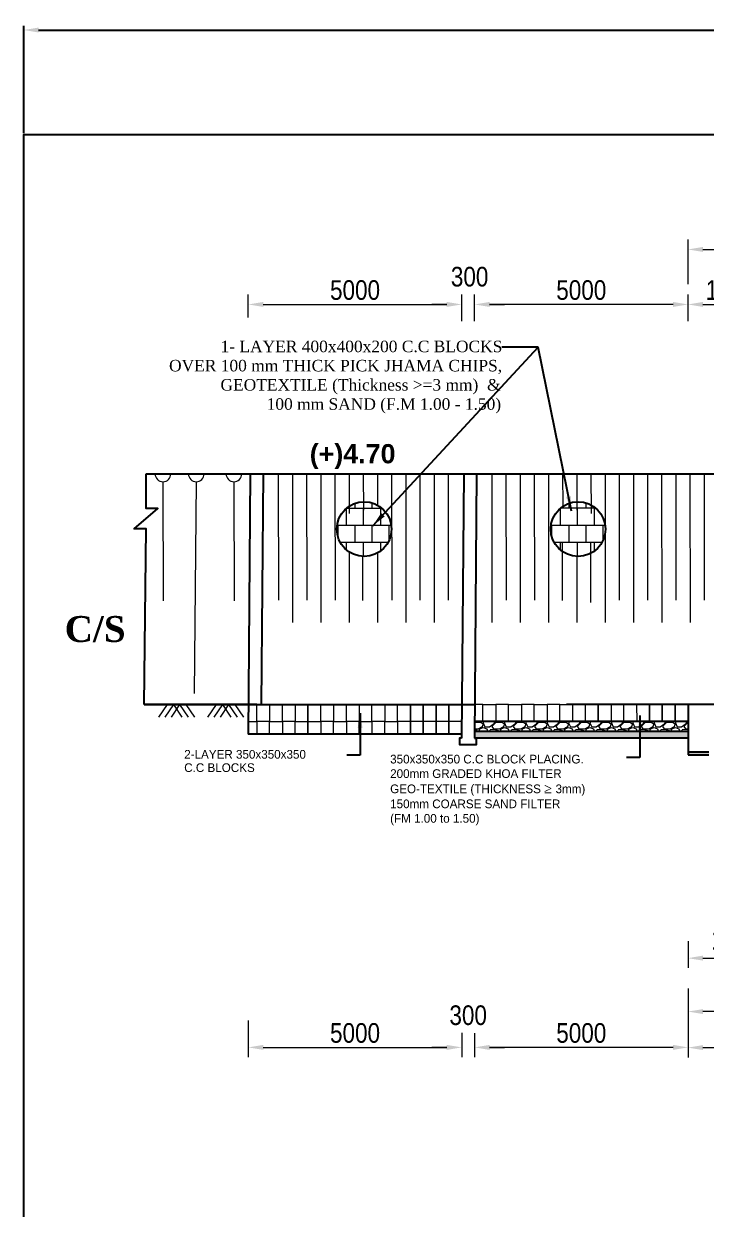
# Model space of a CAD drawing. Extents: x -358915 to 1258323, y -1667244 to -305611.
# Drawn here: x 258182 to 274172, y -1461173 to -1433391 of the extents above; entities that cross this region are included whole.
import ezdxf

# ---------------------------------------------------------------- set-up
doc = ezdxf.new("R2010")
doc.units = 0
doc.header["$LTSCALE"] = 300
doc.header["$MEASUREMENT"] = 0
doc.layers.get('DEFPOINTS').update_dxf_attribs({"linetype": 'CONTINUOUS'})
for name, color, linetype in [('BLOCK', 6, 'CONTINUOUS'), ('LINE', 7, 'CONTINUOUS'), ('TEXT', 10, 'CONTINUOUS')]:
    doc.layers.add(name, color=color, linetype=linetype)
for name, color, linetype, lineweight in [('Dim', 7, 'CONTINUOUS', 9), ('Dimension', 8, 'CONTINUOUS', 18), ('HATCH', 252, 'CONTINUOUS', 5), ('line2', 3, 'CONTINUOUS', 30)]:
    doc.layers.add(name, color=color, linetype=linetype, lineweight=lineweight)
doc.styles.add('1-2', font='arial.ttf')
doc.styles.add('Arial', font='arial.ttf')
doc.styles.add('DIM', font='isocp3.shx')
doc.styles.add('dimText', font='ARIALN.TTF')
doc.styles.add('text', font='ARIALN.TTF', dxfattribs={"height": 1.6})
doc.dimstyles.new('3', dxfattribs={"dimtxt": 225, "dimasz": 350, "dimexe": 100, "dimexo": 25, "dimgap": 9, "dimtad": 0, "dimdec": 0, "dimzin": 0, "dimdsep": 46, "dimtxsty": 'Standard', "dimcen": 0, "dimclrd": 5, "dimclre": 6, "dimclrt": 256, "dimadec": 0, "dimazin": 0, "dimtfac": 1, "dimtdec": 0, "dimtofl": 0, "dimtmove": 2, "dimatfit": 3, "dimfxl": 1, "dimtolj": 1, "dimtzin": 0, "dimarcsym": 0})
doc.dimstyles.new('dim_150', dxfattribs={"dimtxt": 300, "dimasz": 300, "dimexe": 300, "dimexo": 100, "dimgap": 100, "dimtad": 1, "dimdec": 0, "dimzin": 0, "dimdsep": 46, "dimtxsty": 'DIM', "dimcen": 150, "dimclrd": 5, "dimclre": 5, "dimclrt": 7, "dimadec": 0, "dimazin": 0, "dimtfac": 1, "dimtdec": 0, "dimtmove": 0, "dimatfit": 3, "dimfxl": 20, "dimtolj": 1, "dimtzin": 0, "dimarcsym": 0})
doc.dimstyles.new('dim_230', dxfattribs={"dimtxt": 460, "dimasz": 460, "dimexe": 230, "dimexo": 100, "dimgap": 100, "dimtad": 1, "dimdec": 0, "dimzin": 0, "dimdsep": 46, "dimtxsty": 'dimText', "dimcen": 0.09, "dimclrd": 256, "dimclre": 256, "dimclrt": 7, "dimadec": 0, "dimazin": 0, "dimtfac": 1, "dimtdec": 0, "dimtofl": 0, "dimtmove": 0, "dimatfit": 3, "dimfxl": 1, "dimtolj": 1, "dimtzin": 0, "dimlwd": -1, "dimlwe": -1, "dimarcsym": 0})

# ---------------------------------------------------------------- blocks, each defined once
blk = doc.blocks.new('*D233')
at = {"layer": 'DEFPOINTS', "color": 0, "ltscale": 500, "transparency": 16777216}
for p in [(268444, -1456938), (268744, -1456946), (268744, -1457379)]:
    blk.add_point(p, dxfattribs=at)
at = {"layer": 'Dim', "ltscale": 500, "transparency": 16777216}
for p, q in [((268444, -1457038), (268444, -1457609)), ((268744, -1457046), (268744, -1457609)), ((268094, -1457379), (267744, -1457379)), ((269094, -1457379), (269444, -1457379))]:
    blk.add_line(p, q, dxfattribs=at)
for points in [[(268094, -1457321), (268094, -1457438), (268444, -1457379)], [(269094, -1457321), (269094, -1457438), (268744, -1457379)]]:
    blk.add_solid(points, dxfattribs=at)
at = {"layer": 'Dim', "color": 7, "ltscale": 500, "transparency": 16777216, "insert": (268594, -1456628), "char_height": 460, "attachment_point": 5, "style": 'dimText'}
blk.add_mtext('\\A1;300', dxfattribs=at)
blk = doc.blocks.new('*D234')
at = {"layer": 'DEFPOINTS', "color": 0, "ltscale": 500, "transparency": 16777216}
for p in [(273744, -1456650), (268744, -1456983), (268744, -1457379)]:
    blk.add_point(p, dxfattribs=at)
at = {"layer": 'Dim', "ltscale": 500, "transparency": 16777216}
for p, q in [((273744, -1456750), (273744, -1457609)), ((268744, -1457083), (268744, -1457609)), ((273394, -1457379), (269094, -1457379))]:
    blk.add_line(p, q, dxfattribs=at)
for points in [[(269094, -1457321), (269094, -1457437), (268744, -1457379)], [(273394, -1457321), (273394, -1457437), (273744, -1457379)]]:
    blk.add_solid(points, dxfattribs=at)
at = {"layer": 'Dim', "color": 7, "ltscale": 500, "transparency": 16777216, "insert": (271244, -1457044), "char_height": 460, "attachment_point": 5, "style": 'dimText'}
blk.add_mtext('\\A1;5000', dxfattribs=at)
blk = doc.blocks.new('*D235')
at = {"layer": 'DEFPOINTS', "color": 0, "ltscale": 500, "transparency": 16777216}
for p in [(263444, -1456650), (268444, -1456983), (268444, -1457379)]:
    blk.add_point(p, dxfattribs=at)
at = {"layer": 'Dim', "ltscale": 500, "transparency": 16777216}
for p, q in [((263444, -1456750), (263444, -1457609)), ((268444, -1457083), (268444, -1457609)), ((263794, -1457379), (268094, -1457379))]:
    blk.add_line(p, q, dxfattribs=at)
for points in [[(263794, -1457321), (263794, -1457437), (263444, -1457379)], [(268094, -1457321), (268094, -1457437), (268444, -1457379)]]:
    blk.add_solid(points, dxfattribs=at)
at = {"layer": 'Dim', "color": 7, "ltscale": 500, "transparency": 16777216, "insert": (265944, -1457044), "char_height": 460, "attachment_point": 5, "style": 'dimText'}
blk.add_mtext('\\A1;5000', dxfattribs=at)
blk = doc.blocks.new('*D247')
at = {"layer": 'DEFPOINTS', "color": 0, "ltscale": 500, "transparency": 16777216}
for p in [(268444, -1439970), (263444, -1440374), (268444, -1440374)]:
    blk.add_point(p, dxfattribs=at)
at = {"layer": 'Dim', "ltscale": 500, "transparency": 16777216}
for p, q in [((263444, -1440274), (263444, -1439740)), ((268444, -1440274), (268444, -1439740)), ((263794, -1439970), (268094, -1439970))]:
    blk.add_line(p, q, dxfattribs=at)
for points in [[(263794, -1439911), (263794, -1440028), (263444, -1439970)], [(268094, -1439911), (268094, -1440028), (268444, -1439970)]]:
    blk.add_solid(points, dxfattribs=at)
at = {"layer": 'Dim', "color": 7, "ltscale": 500, "transparency": 16777216, "insert": (265944, -1439635), "char_height": 460, "attachment_point": 5, "style": 'dimText'}
blk.add_mtext('\\A1;5000', dxfattribs=at)
blk = doc.blocks.new('*D248')
at = {"layer": 'DEFPOINTS', "color": 0, "ltscale": 500, "transparency": 16777216}
for p in [(268744, -1439970), (268444, -1440461), (268744, -1440461)]:
    blk.add_point(p, dxfattribs=at)
at = {"layer": 'Dim', "ltscale": 500, "transparency": 16777216}
for p, q in [((268444, -1440361), (268444, -1439740)), ((268744, -1440361), (268744, -1439740)), ((268094, -1439970), (267744, -1439970)), ((269094, -1439970), (269444, -1439970))]:
    blk.add_line(p, q, dxfattribs=at)
for points in [[(268094, -1439911), (268094, -1440028), (268444, -1439970)], [(269094, -1439911), (269094, -1440028), (268744, -1439970)]]:
    blk.add_solid(points, dxfattribs=at)
at = {"layer": 'Dim', "color": 7, "ltscale": 500, "transparency": 16777216, "insert": (268628, -1439322), "char_height": 460, "attachment_point": 5, "style": 'dimText'}
blk.add_mtext('\\A1;300', dxfattribs=at)
blk = doc.blocks.new('*D249')
at = {"layer": 'DEFPOINTS', "color": 0, "ltscale": 500, "transparency": 16777216}
for p in [(268744, -1439970), (268744, -1440461), (273744, -1440461)]:
    blk.add_point(p, dxfattribs=at)
at = {"layer": 'Dim', "ltscale": 500, "transparency": 16777216}
for p, q in [((268744, -1440361), (268744, -1439740)), ((273744, -1440361), (273744, -1439740)), ((273394, -1439970), (269094, -1439970))]:
    blk.add_line(p, q, dxfattribs=at)
for points in [[(269094, -1439911), (269094, -1440028), (268744, -1439970)], [(273394, -1439911), (273394, -1440028), (273744, -1439970)]]:
    blk.add_solid(points, dxfattribs=at)
at = {"layer": 'Dim', "color": 7, "ltscale": 500, "transparency": 16777216, "insert": (271244, -1439635), "char_height": 460, "attachment_point": 5, "style": 'dimText'}
blk.add_mtext('\\A1;5000', dxfattribs=at)
blk = doc.blocks.new('*D250')
at = {"layer": 'DEFPOINTS', "color": 0, "ltscale": 500, "transparency": 16777216}
for p in [(275744, -1439970), (273744, -1440461), (275744, -1440458)]:
    blk.add_point(p, dxfattribs=at)
at = {"layer": 'Dim', "ltscale": 500, "transparency": 16777216}
for p, q in [((273744, -1440361), (273744, -1439740)), ((275744, -1440358), (275744, -1439740)), ((274094, -1439970), (275394, -1439970))]:
    blk.add_line(p, q, dxfattribs=at)
for points in [[(274094, -1439911), (274094, -1440028), (273744, -1439970)], [(275394, -1439911), (275394, -1440028), (275744, -1439970)]]:
    blk.add_solid(points, dxfattribs=at)
at = {"layer": 'Dim', "color": 7, "ltscale": 500, "transparency": 16777216, "insert": (274744, -1439635), "char_height": 460, "attachment_point": 5, "style": 'dimText'}
blk.add_mtext('\\A1;1800', dxfattribs=at)
blk = doc.blocks.new('*D258')
at = {"layer": 'DEFPOINTS', "color": 0, "ltscale": 500, "transparency": 16777216}
for p in [(273744, -1454791), (275744, -1454690), (275744, -1455288)]:
    blk.add_point(p, dxfattribs=at)
at = {"layer": 'Dim', "ltscale": 500, "transparency": 16777216}
for p, q in [((273744, -1454891), (273744, -1455518)), ((275744, -1454790), (275744, -1455518)), ((274094, -1455288), (275394, -1455288))]:
    blk.add_line(p, q, dxfattribs=at)
for points in [[(274094, -1455229), (274094, -1455346), (273744, -1455288)], [(275394, -1455229), (275394, -1455346), (275744, -1455288)]]:
    blk.add_solid(points, dxfattribs=at)
at = {"layer": 'Dim', "color": 7, "ltscale": 500, "transparency": 16777216, "insert": (274875, -1454859), "char_height": 460, "attachment_point": 5, "style": 'dimText'}
blk.add_mtext('\\A1;1800', dxfattribs=at)
blk = doc.blocks.new('*D263')
at = {"layer": 'DEFPOINTS', "color": 0, "ltscale": 500, "transparency": 16777216}
for p in [(273744, -1456819), (316134, -1456848), (316134, -1457384)]:
    blk.add_point(p, dxfattribs=at)
at = {"layer": 'Dim', "ltscale": 500, "transparency": 16777216}
for p, q in [((273744, -1456919), (273744, -1457614)), ((316134, -1456948), (316134, -1457614)), ((274094, -1457384), (315784, -1457384))]:
    blk.add_line(p, q, dxfattribs=at)
for points in [[(274094, -1457326), (274094, -1457442), (273744, -1457384)], [(315784, -1457326), (315784, -1457442), (316134, -1457384)]]:
    blk.add_solid(points, dxfattribs=at)
at = {"layer": 'Dim', "color": 7, "ltscale": 500, "transparency": 16777216, "insert": (293925, -1456985), "char_height": 460, "attachment_point": 5, "style": 'dimText'}
blk.add_mtext('\\A1;{\\fArial|b1|i0|c0|p34;41090}', dxfattribs=at)
blk = doc.blocks.new('*D273')
at = {"layer": 'DEFPOINTS', "color": 0, "ltscale": 500, "transparency": 16777216}
for p in [(316134, -1438681), (273744, -1439594), (316134, -1439594)]:
    blk.add_point(p, dxfattribs=at)
at = {"layer": 'Dim', "ltscale": 500, "transparency": 16777216}
for p, q in [((273744, -1439494), (273744, -1438451)), ((316134, -1439494), (316134, -1438451)), ((274094, -1438681), (315784, -1438681))]:
    blk.add_line(p, q, dxfattribs=at)
for points in [[(274094, -1438623), (274094, -1438739), (273744, -1438681)], [(315784, -1438623), (315784, -1438739), (316134, -1438681)]]:
    blk.add_solid(points, dxfattribs=at)
at = {"layer": 'Dim', "color": 7, "ltscale": 500, "transparency": 16777216, "insert": (294067, -1438251), "char_height": 460, "attachment_point": 5, "style": 'dimText'}
blk.add_mtext('\\A1;{\\fArial|b1|i0|c0|p34;41090}', dxfattribs=at)
blk = doc.blocks.new('*D285')
at = {"layer": 'DEFPOINTS', "color": 0, "ltscale": 500, "transparency": 16777216}
for p in [(273744, -1455900), (288944, -1455811), (273744, -1456540)]:
    blk.add_point(p, dxfattribs=at)
at = {"layer": 'Dim', "ltscale": 500, "transparency": 16777216}
for p, q in [((273744, -1456000), (273744, -1456770)), ((288944, -1455911), (288944, -1456770)), ((288594, -1456540), (274094, -1456540))]:
    blk.add_line(p, q, dxfattribs=at)
for points in [[(274094, -1456482), (274094, -1456598), (273744, -1456540)], [(288594, -1456482), (288594, -1456598), (288944, -1456540)]]:
    blk.add_solid(points, dxfattribs=at)
at = {"layer": 'Dim', "color": 7, "ltscale": 500, "transparency": 16777216, "insert": (280987, -1456205), "char_height": 460, "attachment_point": 5, "style": 'dimText'}
blk.add_mtext('\\A1;14500', dxfattribs=at)
blk = doc.blocks.new('*D1497')
at = {"layer": 'DEFPOINTS', "color": 0, "ltscale": 0.5, "transparency": 16777216}
for p in [(333297, -1433539), (258182, -1435984), (333297, -1435984)]:
    blk.add_point(p, dxfattribs=at)
at = {"layer": 'LINE', "color": 6, "lineweight": -2, "ltscale": 0.5, "transparency": 16777216}
for p, q in [((258182, -1435959), (258182, -1433439)), ((333297, -1435959), (333297, -1433439))]:
    blk.add_line(p, q, dxfattribs=at)
at = {"layer": 'LINE', "color": 5, "lineweight": -2, "ltscale": 0.5, "transparency": 16777216}
for p, q in [((258532, -1433539), (295280, -1433539)), ((332947, -1433539), (296198, -1433539))]:
    blk.add_line(p, q, dxfattribs=at)
at = {"layer": 'LINE', "color": 5, "ltscale": 0.5, "transparency": 16777216}
for points in [[(258532, -1433481), (258532, -1433597), (258182, -1433539)], [(332947, -1433481), (332947, -1433597), (333297, -1433539)]]:
    blk.add_solid(points, dxfattribs=at)
at = {"layer": 'LINE', "ltscale": 0.5, "transparency": 16777216, "insert": (295739, -1433539), "char_height": 225, "attachment_point": 5}
blk.add_mtext('\\A1;75115', dxfattribs=at)

msp = doc.modelspace()

# ---------------------------------------------------------------- hatches: boundary and pattern name
at = {"layer": 'Dim'}
h = msp.add_hatch(dxfattribs=at)
h.set_pattern_fill('AR-B88', color=8, scale=50)
h.set_pattern_definition([(0, (110745, -1467940.52), (0, 400), []), (90, (110745, -1467940.52), (-200, 400), [400, -400])])
h.paths.add_polyline_path([(266799.2, -1445233.5, 1), (265517, -1445233.5, 1)])
h = msp.add_hatch(dxfattribs=at)
h.set_pattern_fill('AR-B88', color=8, scale=50)
h.set_pattern_definition([(0, (115756.26, -1467939.7), (0, 400), []), (90, (115756.26, -1467939.71), (-200, 400), [400, -400])])
h.paths.add_polyline_path([(271810.4, -1445232.7, 1), (270528.3, -1445232.7, 1)])
h = msp.add_hatch(dxfattribs=at)
h.set_pattern_fill('AR-CONC', color=8, scale=20)
h.set_pattern_definition([(50, (-54666.78, -1593038.45), (143.452037, -12.550427), [15, -165]), (355, (-54666.78, -1593038.45), (-27.750267, 150.438427), [12, -132]), (100.451444, (-54654.83, -1593039.5), (115.70177, 137.888), [12.74804, -140.22842]), (46.1842, (-54666.78, -1592998.45), (213.44827, -33.10386), [22.5, -247.5]), (96.635635, (-54649, -1593001.21), (186.93239, 194.82372), [19.12207, -210.34275]), (351.184164, (-54666.78, -1592998.45), (186.93239, 194.82372), [18, -198]), (21, (-54646.78, -1593008.45), (119.38141, -80.523778), [15, -165]), (326, (-54646.78, -1593008.45), (48.663066, 145.03001), [12, -132]), (71.451445, (-54636.83, -1593015.16), (168.044475, 64.50623), [12.74804, -140.22842]), (37.5, (-54666.78, -1593038.454), (2.431971, 66.578771), [0, -130.4, 0, -134, 0, -132.5]), (7.5, (-54666.78, -1593038.454), (52.613907, 78.882342), [0, -76.4, 0, -127.4, 0, -50.5]), (327.5, (-54711.38, -1593038.454), (106.764487, -4.510974), [0, -50, 0, -156, 0, -207]), (317.5, (-54731.38, -1593038.45), (116.637234, 20.020996), [0, -65, 0, -103.6, 0, -147])])
h.paths.add_polyline_path([(316134.3, -1450391.3), (315644.1, -1450391), (315644.1, -1450466), (316134.3, -1450466.3)])
h.paths.add_polyline_path([(274234, -1450451.5), (273744, -1450451.5), (273744, -1450526.5), (274234, -1450526.5)])
h.paths.add_polyline_path([(297263.6, -1449190.7), (291063.8, -1449190.7), (289413.8, -1449190.5), (288566.2, -1449190.5), (286682.8, -1449818.3), (285865.4, -1450090.7), (275244, -1450090.7), (274844, -1450451.5), (274354, -1450451.5), (274354, -1450526.5), (274872.9, -1450526.5), (275272.9, -1450165.7), (285877.6, -1450165.7), (286714.1, -1449886.9), (288577.8, -1449265.5), (289413.8, -1449265.5), (291063.8, -1449265.7), (297232.6, -1449265.7), (297382.6, -1449415.7), (298413.8, -1449415.7), (299250.5, -1449415.7), (301152.9, -1450050.1), (301512, -1450165.7), (306886.3, -1450165.7), (314652.6, -1450165.9), (315012.6, -1450466.1), (315524.1, -1450466), (315524.1, -1450391), (315040, -1450391.1), (314679.8, -1450090.9), (306886.3, -1450090.7), (301512, -1450090.7), (301145, -1449968.4), (299262, -1449340.7), (298413.8, -1449340.7), (297413.6, -1449340.7)])
at = {"layer": 'Dim', "ltscale": 500}
h = msp.add_hatch(dxfattribs=at)
h.set_pattern_fill('GRAVEL', color=8, scale=500)
h.set_pattern_definition([(228.012788, (193804.755, -1501484.076), (-4000, -4500), [67.268, -6659.544]), (184.96974, (193759.755, -1501534.076), (6000, 500), [115.434, -11427.9624]), (132.510447, (193644.755, -1501544.076), (5000, -5500), [81.394, -8058.0163]), (267.27369, (193449.755, -1501669.076), (500, 10000), [105.119, -10406.779]), (292.833654, (193444.755, -1501774.076), (-2500, 6000), [103.0775, -10204.6866]), (357.27369, (193484.755, -1501869.076), (-10000, 500), [105.119, -10406.779]), (37.69424, (193589.755, -1501874.076), (-6500, -5000), [139.0145, -13762.4243]), (72.255328, (193699.755, -1501789.076), (3500, 11000), [131.244, -12993.1607]), (121.429566, (193739.755, -1501664.076), (-4000, 6500), [105.475, -10442.0366]), (175.23636, (193684.755, -1501574.076), (5500, -500), [120.416, -5900.3813]), (222.397438, (193564.755, -1501564.076), (-6000, -5500), [155.724, -15416.6875]), (138.814075, (193944.755, -1501674.076), (-3500, 3000), [53.1505, -5261.9224]), (171.469234, (193904.755, -1501639.076), (6500, -1000), [101.1185, -10010.7557]), (225, (193804.75, -1501624.08), (-6e-14, -500), [70.7105, -636.3963]), (203.19859, (193769.755, -1501564.076), (2500, 1000), [38.079, -3769.8076]), (291.80141, (193734.755, -1501579.08), (-500, 1500), [53.8515, -2638.731]), (30.96376, (193754.755, -1501629.08), (1500, 1000), [87.4645, -2828.0114]), (161.56505, (193829.75, -1501584.08), (1000, -500), [63.2455, -1517.8933]), (16.38954, (193444.755, -1501579.076), (5000, 1500), [88.6, -8771.4226]), (70.346176, (193529.755, -1501554.076), (-2000, -5500), [74.3305, -7358.7039]), (293.19859, (193829.755, -1501484.076), (-1000, 2500), [76.1575, -3731.729]), (343.61046, (193859.755, -1501554.076), (-5000, 1500), [88.6, -8771.4226]), (339.443955, (193444.755, -1501889.076), (-2500, 1000), [85.44, -4186.5619]), (294.77514, (193524.755, -1501919.076), (-2500, 5500), [71.589, -7087.3215]), (66.80141, (193834.755, -1501984.076), (1000, 2500), [76.1575, -3731.729]), (17.354025, (193864.755, -1501914.076), (-6500, -2000), [83.8155, -8297.7118]), (69.443955, (193589.755, -1501984.076), (-1000, -2500), [42.72, -4229.2819]), (101.30993, (193804.755, -1501984.08), (-500, 2000), [25.495, -2524.0148]), (165.96376, (193799.75, -1501959.08), (1500, -500), [103.0775, -1958.4753]), (186.009006, (193699.755, -1501934.076), (5000, 500), [95.525, -9456.9616]), (303.69007, (193754.75, -1501674.08), (-500, 1000), [72.111, -1730.6646]), (353.157227, (193794.755, -1501734.076), (8500, -1000), [125.897, -12463.7813]), (60.945396, (193919.755, -1501749.076), (-2000, -3500), [51.478, -5096.337]), (90, (193944.75, -1501704.1), (-500, 500), [30, -470]), (120.256437, (193689.755, -1501919.076), (2000, -3500), [69.462, -6876.76]), (48.012788, (193654.755, -1501859.076), (4000, 4500), [134.536, -6592.276]), (0, (193744.75, -1501759.1), (500, 500), [130, -370]), (325.304846, (193874.755, -1501759.076), (5000, -3500), [79.057, -7826.6372]), (254.0546, (193939.755, -1501804.076), (-500, -2000), [72.801, -3567.254]), (207.645975, (193919.755, -1501874.076), (-9500, -5000), [118.5325, -11734.737]), (175.426079, (193814.755, -1501929.076), (-6500, 500), [125.3995, -12414.5367])])
h.paths.add_polyline_path([(273744, -1449975.1), (273744, -1449740.6), (271392.1, -1449740.6), (271092.1, -1449740.6), (268741.4, -1449740.6), (268741.4, -1449975.1)])
h = msp.add_hatch(dxfattribs=at)
h.set_pattern_fill('AR-SAND', color=8, scale=60)
h.set_pattern_definition([(37.5, (193444.755, -1501984.08), (-3.7796, 115.60943), [0, -91.2, 0, -102, 0, -97.5]), (7.5, (193444.75, -1501984.08), (106.1866, 169.32876), [0, -49.2, 0, -82.2, 0, -31.5]), (327.5, (193370.95, -1501984.08), (186.84851, 0.33954), [0, -30, 0, -108, 0, -141]), (317.5, (193370.95, -1501984.08), (180.3676, 52.66053), [0, -15, 0, -70.8, 0, -81])])
h.paths.add_polyline_path([(273744, -1450131.4), (273744, -1449975.1), (268741.4, -1449975.1), (268743.7, -1450129.6)])

# ---------------------------------------------------------------- linework, layer by layer
at = {"layer": 'BLOCK', "color": 7}
for centre in [(266158.1, -1445233.5), (271169.4, -1445232.7)]:
    msp.add_circle(centre, 641.1, dxfattribs=at)
at = {"layer": 'Dim', "color": 8, "ltscale": 500}
for points in [[(264146.2, -1443940.7), (264149, -1446898.4)], [(264477.9, -1443940.7), (264480.6, -1447419)], [(264809.5, -1443940.7), (264812.3, -1446898.4)], [(265141.2, -1443940.7), (265143.9, -1447419)], [(265472.8, -1443940.7), (265475.6, -1446898.4)], [(265804.5, -1443940.7), (265807.3, -1444870.4)], [(266136.1, -1443940.7), (266138.9, -1444792.1)], [(266467.8, -1443940.7), (266470.6, -1444699.2)], [(266799.4, -1443940.7), (266802.2, -1446898.4)], [(267131.1, -1443940.7), (267133.8, -1447419)], [(267462.7, -1443940.7), (267465.5, -1446898.4)], [(267794.4, -1443940.7), (267797.1, -1447419)], [(268126.1, -1443940.7), (268128.8, -1446898.4)], [(269147.2, -1443940.7), (269149.9, -1447419)], [(269478.8, -1443940.7), (269481.6, -1446898.4)], [(269810.5, -1443940.7), (269813.2, -1447419)], [(270142.1, -1443940.7), (270144.9, -1446898.4)], [(270474.1, -1443940.7), (270476.8, -1447419)], [(270805.7, -1443940.7), (270808.5, -1444702.9)], [(271137.4, -1443940.7), (271140.1, -1444792.3)], [(271469, -1443940.7), (271471.8, -1444867.5)], [(271800.7, -1443940.7), (271803.4, -1447419)], [(272132.3, -1443940.7), (272135.1, -1446898.4)], [(272464, -1443940.7), (272466.7, -1447419)], [(272795.4, -1443940.7), (272798.1, -1446898.4)], [(273127, -1443940.7), (273129.7, -1447419)], [(273458.7, -1443940.7), (273461.4, -1446898.4)], [(273790.3, -1443940.7), (273793, -1447419)], [(274122, -1443940.7), (274124.7, -1446898.4)], [(270801.8, -1446907.8), (270801.8, -1445566.3)], [(271465.1, -1446951.4), (271465.1, -1445566.3)], [(265807.3, -1445795), (265807.2, -1447419)], [(266116.1, -1445873.8), (266116.1, -1446909.4)], [(266470.6, -1445766.3), (266470.5, -1447419)], [(271140.1, -1445873.1), (271140.1, -1447419)]]:
    msp.add_lwpolyline(points, dxfattribs=at)
at = {"layer": 'Dim', "ltscale": 500}
for points in [[(263441, -1449740.6), (263641, -1449740.6), (263641, -1449340.1), (263440.9, -1449340.1)], [(263941, -1449740.6), (263641, -1449740.6), (263641, -1449340.1), (263941, -1449340.7)], [(263941, -1449740.6), (264241, -1449740.6), (264241, -1449340.7), (263941, -1449340.7)], [(264541, -1449740.6), (264241, -1449740.6), (264241, -1449340.7), (264541, -1449340.7)], [(264541, -1449740.6), (264841, -1449740.6), (264841, -1449340.7), (264541, -1449340.7)], [(264841, -1449740.6), (265141, -1449740.6), (265141, -1449340.7), (264841, -1449340.7)], [(265441, -1449740.6), (265141, -1449740.6), (265141, -1449340.7), (265441, -1449340.7)], [(265441, -1449740.6), (265741, -1449740.6), (265741, -1449340.7), (265441, -1449340.7)], [(266041, -1449740.6), (265741, -1449740.6), (265741, -1449340.7), (266041, -1449340.7)], [(266041, -1449740.6), (266341, -1449740.6), (266341, -1449340.7), (266041, -1449340.7)], [(266641, -1449740.6), (266341, -1449740.6), (266341, -1449340.7), (266641, -1449340.7)], [(266641, -1449740.6), (266941, -1449740.6), (266941, -1449340.7), (266641, -1449340.7)], [(267241, -1449740.6), (266941, -1449740.6), (266941, -1449340.7), (267241, -1449340.7)], [(267541, -1449740.6), (267241, -1449740.6), (267241, -1449340.7), (267541, -1449340.7)], [(267841.1, -1449740.6), (267541.1, -1449740.6), (267541, -1449340.7), (267841, -1449340.7)], [(268141.1, -1449740.6), (267841.1, -1449740.6), (267841, -1449340.7), (268141, -1449340.7)], [(268441, -1449740.6), (268141.1, -1449740.6), (268141, -1449340.7), (268440.9, -1449340.7)], [(268741.1, -1449740.6), (268941.1, -1449740.6), (268941, -1449340.7), (268741, -1449340.7)], [(269241.1, -1449740.6), (268941.1, -1449740.6), (268941, -1449340.7), (269241, -1449340.7)], [(269241.1, -1449740.6), (269541.1, -1449740.6), (269541, -1449340.7), (269241, -1449340.7)], [(269841.1, -1449740.6), (269541.1, -1449740.6), (269541, -1449340.7), (269841, -1449340.7)], [(269841.1, -1449740.6), (270141.1, -1449740.6), (270141, -1449340.7), (269841, -1449340.7)], [(270441.4, -1449740.6), (270141.1, -1449740.6), (270141, -1449340.7), (270441.3, -1449340.7)], [(270441.4, -1449740.6), (270741.4, -1449740.6), (270741.3, -1449340.7), (270441.3, -1449340.7)], [(271041.4, -1449740.6), (270741.4, -1449740.6), (270741.3, -1449340.7), (271041.3, -1449340.7)], [(271041.4, -1449740.6), (271341.4, -1449740.6), (271341.3, -1449340.7), (271041.3, -1449340.7)], [(271641.4, -1449740.6), (271341.4, -1449740.6), (271341.3, -1449340.7), (271641.3, -1449340.7)], [(271941.4, -1449740.6), (271641.4, -1449740.6), (271641.3, -1449340.7), (271941.3, -1449340.7)], [(271941.4, -1449740.6), (272241.4, -1449740.6), (272241.3, -1449340.7), (271941.3, -1449340.7)], [(272541.4, -1449740.6), (272241.4, -1449740.6), (272241.3, -1449340.7), (272541.3, -1449340.7)], [(272541.4, -1449740.6), (272841.1, -1449740.6), (272841, -1449340.7), (272541.3, -1449340.7)], [(272841.1, -1449740.6), (273141.1, -1449740.6), (273141, -1449340.7), (272841, -1449340.7)], [(273139.9, -1449740.6), (273439.9, -1449740.6), (273439.8, -1449340.7), (273139.8, -1449340.7)], [(273439.9, -1449740.6), (273744, -1449740.6), (273744, -1449340.7), (273439.8, -1449340.7)], [(263441, -1449740.6), (263641, -1449740.6), (263641, -1450040.6), (263441, -1450040.6)], [(263941, -1449740.6), (263641, -1449740.6), (263641, -1450040.6), (263941, -1450040.6)], [(263941, -1449740.6), (264241, -1449740.6), (264241, -1450040.6), (263941, -1450040.6)], [(264541, -1449740.6), (264241, -1449740.6), (264241, -1450040.6), (264541, -1450040.6)], [(264541, -1449740.6), (264841, -1449740.6), (264841, -1450040.6), (264541, -1450040.6)], [(264841, -1449740.6), (265141, -1449740.6), (265141, -1450040.6), (264841, -1450040.6)], [(265441, -1449740.6), (265141, -1449740.6), (265141, -1450040.6), (265441, -1450040.6)], [(265441, -1449740.6), (265741, -1449740.6), (265741, -1450040.6), (265441, -1450040.6)], [(266041, -1449740.6), (265741, -1449740.6), (265741, -1450040.6), (266041, -1450040.6)], [(266041, -1449740.6), (266341, -1449740.6), (266341, -1450040.6), (266041, -1450040.6)], [(266641, -1449740.6), (266341, -1449740.6), (266341, -1450040.6), (266641, -1450040.6)], [(266641, -1449740.6), (266941, -1449740.6), (266941, -1450040.6), (266641, -1450040.6)], [(267241, -1449740.6), (266941, -1449740.6), (266941, -1450040.6), (267241, -1450040.6)], [(267541, -1449740.6), (267241, -1449740.6), (267241, -1450040.6), (267541.1, -1450040.6)], [(267841.1, -1449740.6), (267541.1, -1449740.6), (267541.1, -1450040.6), (267841.1, -1450040.6)], [(268141.1, -1449740.6), (267841.1, -1449740.6), (267841.1, -1450040.6), (268141.1, -1450040.6)], [(268441, -1449740.6), (268141.1, -1449740.6), (268141.1, -1450040.6), (268441, -1450040.6)]]:
    msp.add_lwpolyline(points, close=True, dxfattribs=at)
for points in [[(272842.3, -1449740.6), (272841.1, -1449740.6), (272841, -1449340.7), (272842.2, -1449340.7)], [(273141.1, -1449740.6), (273139.9, -1449740.6), (273139.8, -1449340.7), (273141, -1449340.7)]]:
    msp.add_lwpolyline(points, dxfattribs=at)
at = {"layer": 'Dimension', "color": 5, "lineweight": 13, "ltscale": 2}
for p, q in [((261444.3, -1444124), (261447.1, -1446912.4)), ((262224.5, -1444124), (262178.6, -1449082.6)), ((263106.2, -1444124), (263109, -1446912.4))]:
    msp.add_line(p, q, dxfattribs=at)
for centre in [(261444.3, -1443940.7), (262224.5, -1443940.7), (263106.2, -1443940.7)]:
    msp.add_arc(centre, 183.3, 180, 0, dxfattribs=at)
at = {"layer": 'HATCH', "color": 3, "lineweight": 15}
for points in [[(261540.3, -1449340.7), (261340.6, -1449640.3)], [(261687.3, -1449340.7), (261487.7, -1449640.3)], [(261834.4, -1449340.7), (261634.7, -1449640.3)], [(261687.3, -1449340.7), (261887.1, -1449640.3)], [(261834.4, -1449340.7), (262034.2, -1449640.3)], [(261981.4, -1449340.7), (262181.3, -1449640.3)], [(262689.1, -1449340.7), (262489.5, -1449640.3)], [(262836.2, -1449340.7), (262636.5, -1449640.3)], [(262983.2, -1449340.7), (262783.6, -1449640.3)], [(262836.2, -1449340.7), (263036, -1449640.3)], [(262983.2, -1449340.7), (263183, -1449640.3)], [(263130.3, -1449340.7), (263330.1, -1449640.3)]]:
    msp.add_lwpolyline(points, dxfattribs=at)
at = {"layer": 'LINE', "ltscale": 500}
for p, q in [((263489.5, -1443940.7), (263441, -1450040.5)), ((263789.6, -1443940.7), (263743.8, -1449340.7)), ((268489.5, -1443940.7), (268441, -1450129.6)), ((268789.5, -1443940.7), (268741, -1450129.6)), ((263440.9, -1449340.7), (268440.9, -1449340.7)), ((273744, -1449340.7), (270901.1, -1449340.7)), ((273744, -1449340.7), (273744, -1450526.5)), ((273744, -1449740.6), (268741.1, -1449740.6)), ((268441, -1450040.6), (263441, -1450040.6)), ((268741, -1450129.6), (268791.1, -1450129.6)), ((273744, -1449975.1), (268741.1, -1449975.1)), ((273744, -1450129.6), (268741.1, -1450129.6))]:
    msp.add_line(p, q, dxfattribs=at)
at = {"layer": 'LINE', "ltscale": 0.5}
msp.add_line((268440.9, -1449340.7), (268741, -1449340.6), dxfattribs=at)
at = {"layer": 'LINE'}
for p, q in [((273743.8, -1450451.5), (274234, -1450451.5)), ((273744, -1450526.5), (274234, -1450526.5))]:
    msp.add_line(p, q, dxfattribs=at)
msp.add_lwpolyline([(333296.8, -1489101.3), (258182, -1489101.3), (258182, -1435984.4), (333296.8, -1435984.4)], close=True, dxfattribs=at)
at = {"layer": 'LINE', "color": 5}
msp.add_lwpolyline([(261003, -1449340.7), (261051.6, -1445228.9), (260766, -1445228.9), (261320.2, -1444748.5), (261051.6, -1444748.5), (261048.8, -1443940.7)], dxfattribs=at)
at = {"layer": 'LINE', "ltscale": 500}
for points in [[(261048.8, -1443940.7), (275789.3, -1443940.7)], [(285743.7, -1449340.7), (273744, -1449340.7)], [(268441, -1450129.6), (268441, -1450129.6), (268391, -1450129.6), (268391, -1450279.6), (268791.1, -1450279.6), (268791.1, -1450129.6)]]:
    msp.add_lwpolyline(points, dxfattribs=at)
at = {"layer": 'LINE', "ltscale": 500, "const_width": 50}
msp.add_lwpolyline([(268741.1, -1449975.1), (273744, -1449975.1)], dxfattribs=at)
at = {"layer": 'line2', "color": 1}
msp.add_lwpolyline([(263440.9, -1449340.7), (261000.3, -1449340.7)], dxfattribs=at)

# ---------------------------------------------------------------- texts
at = {"layer": 'Dimension', "color": 1, "lineweight": 13, "ltscale": 2, "insert": (259855, -1447579.9), "char_height": 607.5, "attachment_point": 5, "style": '1-2'}
msp.add_mtext('{\\fTimes New Roman|b1|i0|c0|p18;C/S}', dxfattribs=at)
at = {"layer": 'LINE'}
for s, p in [('2-LAYER 350x350x350', (261941.9, -1450613.6)), ('C.C BLOCKS', (261941.9, -1450926))]:
    msp.add_text(s, height=204, dxfattribs=at).set_placement(p)
at = {"layer": 'LINE', "width": 13483.804, "attachment_point": 1}
for s, insert, char_height in [('\\pi2563;{\\fTimes New Roman|b0|i0|c0|p18;1- LAYER 400x400x200 C.C BLOCKS \\P\\pi1356;OVER 100 mm THICK PICK JHAMA CHIPS, \\P\\pi2561;GEOTEXTILE (Thickness >=3 mm)  & \\P\\pi3643;100 mm SAND (F.M 1.00 - 1.50)}', (260230.3, -1440818.7), 269.892), ('350x350x350 C.C BLOCK PLACING.\\P200mm GRADED KHOA FILTER\\PGEO-TEXTILE (THICKNESS {\\fTimes New Roman|b0|i0|c0|p18;\\H1.083x;\\C0;≥ }3mm)\\P150mm COARSE SAND FILTER\\P(FM 1.00 to 1.50) ', (266766.5, -1450521.8), 204)]:
    msp.add_mtext(s, dxfattribs=dict(at, insert=insert, char_height=char_height))
at = {"layer": 'TEXT', "color": 2, "insert": (264882.9, -1443242.4, 0), "char_height": 450, "width": 2203.973, "attachment_point": 1, "style": 'text'}
msp.add_mtext('{\\fArial|b1|i0|c0|p34;\\C6;(+)4.70}', dxfattribs=at)

# ---------------------------------------------------------------- dimensions: what is measured, and where the dimension line sits
at = {"layer": 'Dim', "ltscale": 500}
for base, p1, p2, text, picture, middle in [((316133.8, -1438681.1), (273743.8, -1439594.4), (316133.8, -1439594.4), '{\\fArial|b1|i0|c0|p34;41090}', '*D273', (294067.1, -1438250.9)), ((275743.8, -1455287.8), (273743.8, -1454790.9), (275743.8, -1454689.8), '1800', '*D258', (274875.1, -1454859.2)), ((273744, -1456539.9), (288943.8, -1455810.9), (273744, -1455900.1), '14500', '*D285', (280987.3, -1456205)), ((316133.6, -1457384), (273744, -1456818.7), (316133.6, -1456848.1), '{\\fArial|b1|i0|c0|p34;41090}', '*D263', (293925.4, -1456985.3))]:
    dim = msp.add_linear_dim(base=base, p1=p1, p2=p2, text=text, dimstyle='dim_230', override={"dimasz": 350, "dimsah": 1, "dimtmove": 2}, dxfattribs=at)
    dim.commit()
    dim.dimension.update_dxf_attribs({"geometry": picture, "text_midpoint": middle, "dimtype": 160})
for base, p1, p2, picture, middle in [((268744, -1439969.8), (268444, -1440460.7), (268744, -1440460.7), '*D248', (268627.6, -1439321.8)), ((268744, -1457379.4), (268444, -1456937.5), (268744, -1456945.6), '*D233', (268594, -1456627.6))]:
    dim = msp.add_linear_dim(base=base, p1=p1, p2=p2, dimstyle='dim_230', override={"dimasz": 350, "dimsah": 1, "dimtmove": 2}, dxfattribs=at)
    dim.commit()
    dim.dimension.update_dxf_attribs({"geometry": picture, "text_midpoint": middle, "dimtype": 160})
for base, p1, p2, picture, middle in [((268444, -1439969.8), (263444, -1440374.3), (268444, -1440374.3), '*D247', (265944, -1439634.9)), ((268744, -1457379.1), (273744, -1456650.3), (268744, -1456983.3), '*D234', (271244, -1457044.2))]:
    dim = msp.add_linear_dim(base=base, p1=p1, p2=p2, dimstyle='dim_230', override={"dimasz": 350, "dimsah": 1, "dimtmove": 2}, dxfattribs=at)
    dim.commit()
    dim.dimension.update_dxf_attribs({"geometry": picture, "text_midpoint": middle})
for base, p1, p2, picture, middle in [((268744, -1439969.8), (273743.8, -1440460.7), (268744, -1440460.7), '*D249', (271243.9, -1439634.9)), ((268444, -1457379.1), (263444, -1456650.3), (268444, -1456983.3), '*D235', (265944, -1457044.2))]:
    dim = msp.add_linear_dim(base=base, p1=p1, p2=p2, angle=180, dimstyle='dim_230', override={"dimasz": 350, "dimsah": 1, "dimtmove": 2}, dxfattribs=at)
    dim.commit()
    dim.dimension.update_dxf_attribs({"geometry": picture, "text_midpoint": middle})
dim = msp.add_linear_dim(base=(275743.8, -1439969.8), p1=(273743.8, -1440460.7), p2=(275743.8, -1440457.5), text='1800', dimstyle='dim_230', override={"dimasz": 350, "dimsah": 1, "dimtmove": 2}, dxfattribs=at)
dim.commit()
dim.dimension.update_dxf_attribs({"geometry": '*D250', "text_midpoint": (274743.8, -1439634.9)})
at = {"layer": 'LINE', "color": 3, "ltscale": 0.5}
dim = msp.add_linear_dim(base=(333296.8, -1433538.9), p1=(258182, -1435984.4), p2=(333296.8, -1435984.4), dimstyle='3', override={"dimfxl": 700}, dxfattribs=at)
dim.commit()
dim.dimension.update_dxf_attribs({"geometry": '*D1497', "text_midpoint": (295739.4, -1433538.9)})

# ---------------------------------------------------------------- leaders
at = {"layer": 'Dim', "ltscale": 500}
for points in [[(266359.2, -1445154.2), (270235.2, -1440973.8), (269382.1, -1440973.8)], [(271011.4, -1444811.4), (270235.2, -1440973.8), (269382.1, -1440973.8)]]:
    msp.add_leader(points, dimstyle='dim_150', override={"dimtxt": 320, "dimasz": 350, "dimexe": 150, "dimtxsty": 'Arial', "dimtmove": 1}, dxfattribs=at)
at = {"layer": 'LINE'}
for points in [[(266062.6, -1449548.4), (266062.6, -1450529), (265748.5, -1450529)], [(272618.2, -1449601.8), (272618.2, -1450582.4), (272304.1, -1450582.4)]]:
    msp.add_leader(points, dimstyle='3', override={"dimgap": 9, "dimtad": 0}, dxfattribs=at)

doc.saveas('drawing.dxf')
